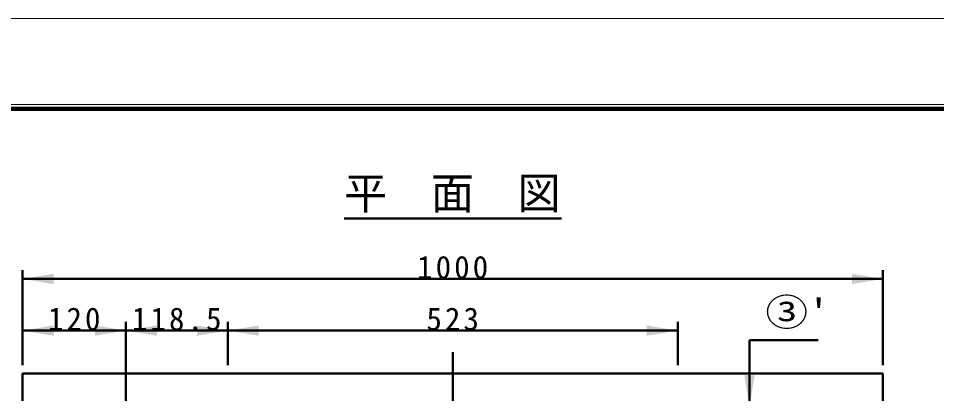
# Model space of a CAD drawing. Units: millimetres, scale not verified. Extents: x -2102 to 2102, y -1485 to 1485.
# Drawn here: x -93 to 974, y 1049 to 1485 of the extents above; entities that cross this region are included whole.
import ezdxf
from ezdxf.enums import TextEntityAlignment as Align

# ---------------------------------------------------------------- set-up
doc = ezdxf.new("R2010")
doc.units = ezdxf.units.MM
doc.header["$LTSCALE"] = 5
doc.linetypes.add('LONG_DASHED_DOTTED', pattern=[15.25, 12, -1.5, 0.25, -1.5])
doc.layers.add('0-0_V-nasSTD', color=7, linetype='Continuous', lineweight=35)
doc.layers.add('0-1_0', color=7, linetype='Continuous', lineweight=50)
doc.styles.add('ＭＳ ゴシック', font='')
doc.styles.get('ＭＳ ゴシック').set_extended_font_data('MS Gothic')

msp = doc.modelspace()

# ---------------------------------------------------------------- linework, layer by layer
at = {"layer": '0-0_V-nasSTD', "lineweight": 50}
for p, q in [((756.606, 1111.505), (756.606, 576.505)), ((911.606, 1072.505), (911.606, 532.505))]:
    msp.add_line(p, q, dxfattribs=at)
at = {"layer": '0-0_V-nasSTD', "linetype": 'LONG_DASHED_DOTTED', "lineweight": 50}
msp.add_line((411.606, 1097.505), (411.606, 507.505), dxfattribs=at)
at = {"layer": '0-0_V-nasSTD', "lineweight": 18}
for points in [[(-2102.5, -1485), (-2102.5, 1485), (2102.5, 1485), (2102.5, -1485)], [(-2002.5, -1385), (-2002.5, 1385), (2002.5, 1385), (2002.5, -1385)]]:
    msp.add_lwpolyline(points, close=True, dxfattribs=at)
at = {"layer": '0-0_V-nasSTD', "lineweight": 100}
msp.add_lwpolyline([(-1997.5, 1380), (-1997.5, -1380), (1997.5, -1380), (1997.5, 1380)], close=True, dxfattribs=at)
at = {"layer": '0-0_V-nasSTD', "lineweight": 50}
msp.add_lwpolyline([(911.606, 1072.505), (-88.394, 1072.505), (-88.394, 532.505)], dxfattribs=at)
at = {"layer": '0-0_V-nasSTD'}
for points in [[(-88.394, 1182.505), (-52.394, 1176.505), (-52.394, 1188.505)], [(875.606, 1176.505), (875.606, 1188.505), (911.606, 1182.505)], [(-88.394, 1122.505), (-52.394, 1116.505), (-52.394, 1128.505)], [(-4.394, 1116.505), (-4.394, 1128.505), (31.606, 1122.505)], [(31.606, 1122.505), (67.606, 1116.505), (67.606, 1128.505)], [(114.106, 1116.505), (114.106, 1128.505), (150.106, 1122.505)], [(150.106, 1122.505), (186.106, 1116.505), (186.106, 1128.505)], [(637.106, 1116.505), (637.106, 1128.505), (673.106, 1122.505)], [(750.606, 1070.505), (756.606, 1034.505), (762.606, 1070.505)]]:
    msp.add_solid(points, dxfattribs=at)
at = {"layer": '0-1_0'}
for p, q in [((285.202, 1252.505), (538.009, 1252.505)), ((-88.394, 1082.505), (-88.394, 1192.505)), ((911.606, 1082.505), (911.606, 1192.505)), ((-88.394, 1182.505), (911.606, 1182.505)), ((31.606, 957.505), (31.606, 1132.505)), ((150.106, 1082.505), (150.106, 1132.505)), ((673.106, 1082.505), (673.106, 1132.505)), ((-88.394, 1122.505), (31.606, 1122.505)), ((31.606, 1122.505), (150.106, 1122.505)), ((150.106, 1122.505), (673.106, 1122.505)), ((756.606, 1111.505), (836.606, 1111.505))]:
    msp.add_line(p, q, dxfattribs=at)

# ---------------------------------------------------------------- texts
at = {"layer": '0-0_V-nasSTD', "style": 'ＭＳ ゴシック'}
msp.add_text('平\u3000面\u3000図', height=36.95, dxfattribs=at).set_placement((285.202, 1252.505), align=Align.BOTTOM_LEFT)
at = {"layer": '0-0_V-nasSTD', "style": 'ＭＳ ゴシック', "width": 1.15}
msp.add_text("③'", height=31.67, dxfattribs=at).set_placement((775.006, 1118.505), align=Align.BOTTOM_LEFT)
at = {"layer": '0-0_V-nasSTD', "char_height": 26.39, "attachment_point": 7, "style": 'ＭＳ ゴシック'}
for s, insert in [('\\T1.2;1000', (370.206, 1182.505)), ('\\T1.2;120', (-58.994, 1122.505)), ('\\T1.2;118.5', (38.656, 1122.505)), ('\\T1.2;523', (381.006, 1122.505))]:
    msp.add_mtext(s, dxfattribs=dict(at, insert=insert))

doc.saveas('drawing.dxf')
